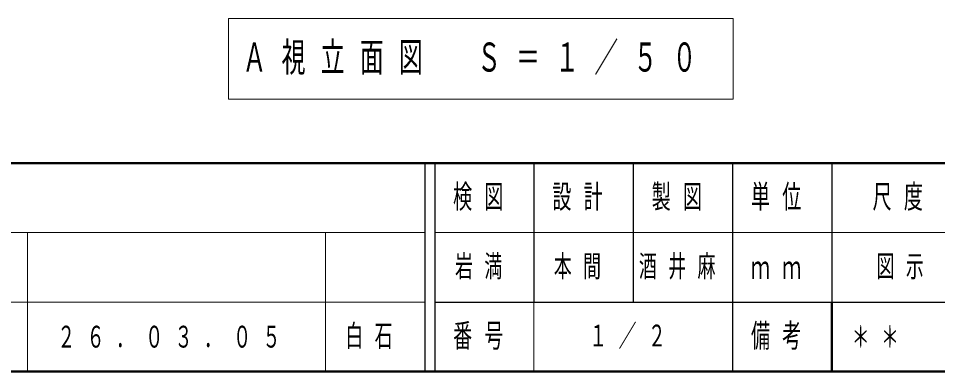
# Model space of a CAD drawing. Units: millimetres on the paper. Extents: x -385 to 0, y -297 to 267.
# Drawn here: x -284.4 to -191.9, y 0 to 35.6 of the extents above; entities that cross this region are included whole.
import ezdxf

# ---------------------------------------------------------------- set-up
doc = ezdxf.new("R2010")
doc.units = ezdxf.units.MM
doc.layers.add('1_50', color=140, linetype='Continuous', lineweight=50)
doc.layers.add('LY_6', color=7, linetype='Continuous', lineweight=13)
doc.layers.add('LY_7', color=7, linetype='Continuous')
doc.styles.add('ＭＳ ゴシック', font='')
doc.styles.get('ＭＳ ゴシック').set_extended_font_data('MS Gothic')

msp = doc.modelspace()

# ---------------------------------------------------------------- linework, layer by layer
at = {"layer": '1_50', "color": 7, "lineweight": 13}
for p, q in [((-212.45, 35.567), (-263.25, 35.567)), ((-263.25, 35.567), (-263.25, 27.434)), ((-212.45, 27.434), (-212.45, 35.567)), ((-263.25, 27.434), (-212.45, 27.434))]:
    msp.add_line(p, q, dxfattribs=at)
at = {"layer": 'LY_6', "lineweight": 50}
for p, q in [((-385, 21), (0, 21)), ((-385, 0), (0, 0))]:
    msp.add_line(p, q, dxfattribs=at)
at = {"layer": 'LY_6', "color": 211, "lineweight": 25}
for p, q in [((-243.5, 21), (-243.5, 0)), ((-242.5, 21), (-242.5, 0)), ((-232.5, 21), (-232.5, 7)), ((-222.5, 21), (-222.5, 7)), ((-212.5, 21), (-212.5, 0)), ((-202.5, 21), (-202.5, 7)), ((-242.5, 7), (0, 7))]:
    msp.add_line(p, q, dxfattribs=at)
at = {"layer": 'LY_6'}
for p, q in [((-385, 14), (-243.5, 14)), ((-283.5, 14), (-283.5, 0)), ((-253.5, 14), (-253.5, 0)), ((-242.5, 14), (-187.5, 14)), ((-385, 7), (-243.5, 7)), ((-232.5, 7), (-232.5, 0))]:
    msp.add_line(p, q, dxfattribs=at)
at = {"layer": 'LY_6', "color": 140, "lineweight": 50}
msp.add_line((-202.5, 7), (-202.5, 0), dxfattribs=at)

# ---------------------------------------------------------------- texts
at = {"layer": '1_50', "color": 7, "insert": (-261.85, 31.501), "char_height": 2.933, "attachment_point": 4, "style": 'ＭＳ ゴシック'}
msp.add_mtext('\\T1.64;\\W0.6;Ａ視立面図\u3000Ｓ＝１／５０', dxfattribs=at)
at = {"layer": 'LY_6', "color": 4, "char_height": 2.346, "attachment_point": 5, "style": 'ＭＳ ゴシック'}
for s, insert in [('\\T1.64;\\W0.6;検図', (-237.5, 17.5)), ('\\T1.64;\\W0.6;設計', (-227.5, 17.5)), ('\\T1.64;\\W0.6;製図', (-217.5, 17.5)), ('\\T1.64;\\W0.6;単位', (-207.5, 17.5)), ('\\T1.64;\\W0.6;尺度', (-195.25, 17.5)), ('\\T1.64;\\W0.6;ｍｍ', (-207.5, 10.5)), ('\\T1.64;\\W0.6;番号', (-237.5, 3.5)), ('\\T1.64;\\W0.6;備考', (-207.5, 3.5))]:
    msp.add_mtext(s, dxfattribs=dict(at, insert=insert))
at = {"layer": 'LY_7', "char_height": 2.199, "style": 'ＭＳ ゴシック'}
for s, insert, attachment_point in [('\\T1.64;\\W0.6;岩満', (-237.5, 10.5), 5), ('\\T1.64;\\W0.6;本間', (-230.5, 10.5), 4), ('\\T1.64;\\W0.6;酒井麻', (-217.5, 10.5), 5), ('\\T1.64;\\W0.6;図示', (-198, 10.5), 4), ('\\T1.64;\\W0.6;２６．０３．０５', (-280.5, 3.5), 4), ('\\T1.64;\\W0.6;白石', (-251.5, 3.5), 4), ('\\T1.64;\\W0.6;１／２', (-222.5, 3.5), 5), ('\\T1.64;\\W0.6;＊＊', (-200.5, 3.5), 4)]:
    msp.add_mtext(s, dxfattribs=dict(at, insert=insert, attachment_point=attachment_point))

doc.saveas('drawing.dxf')
